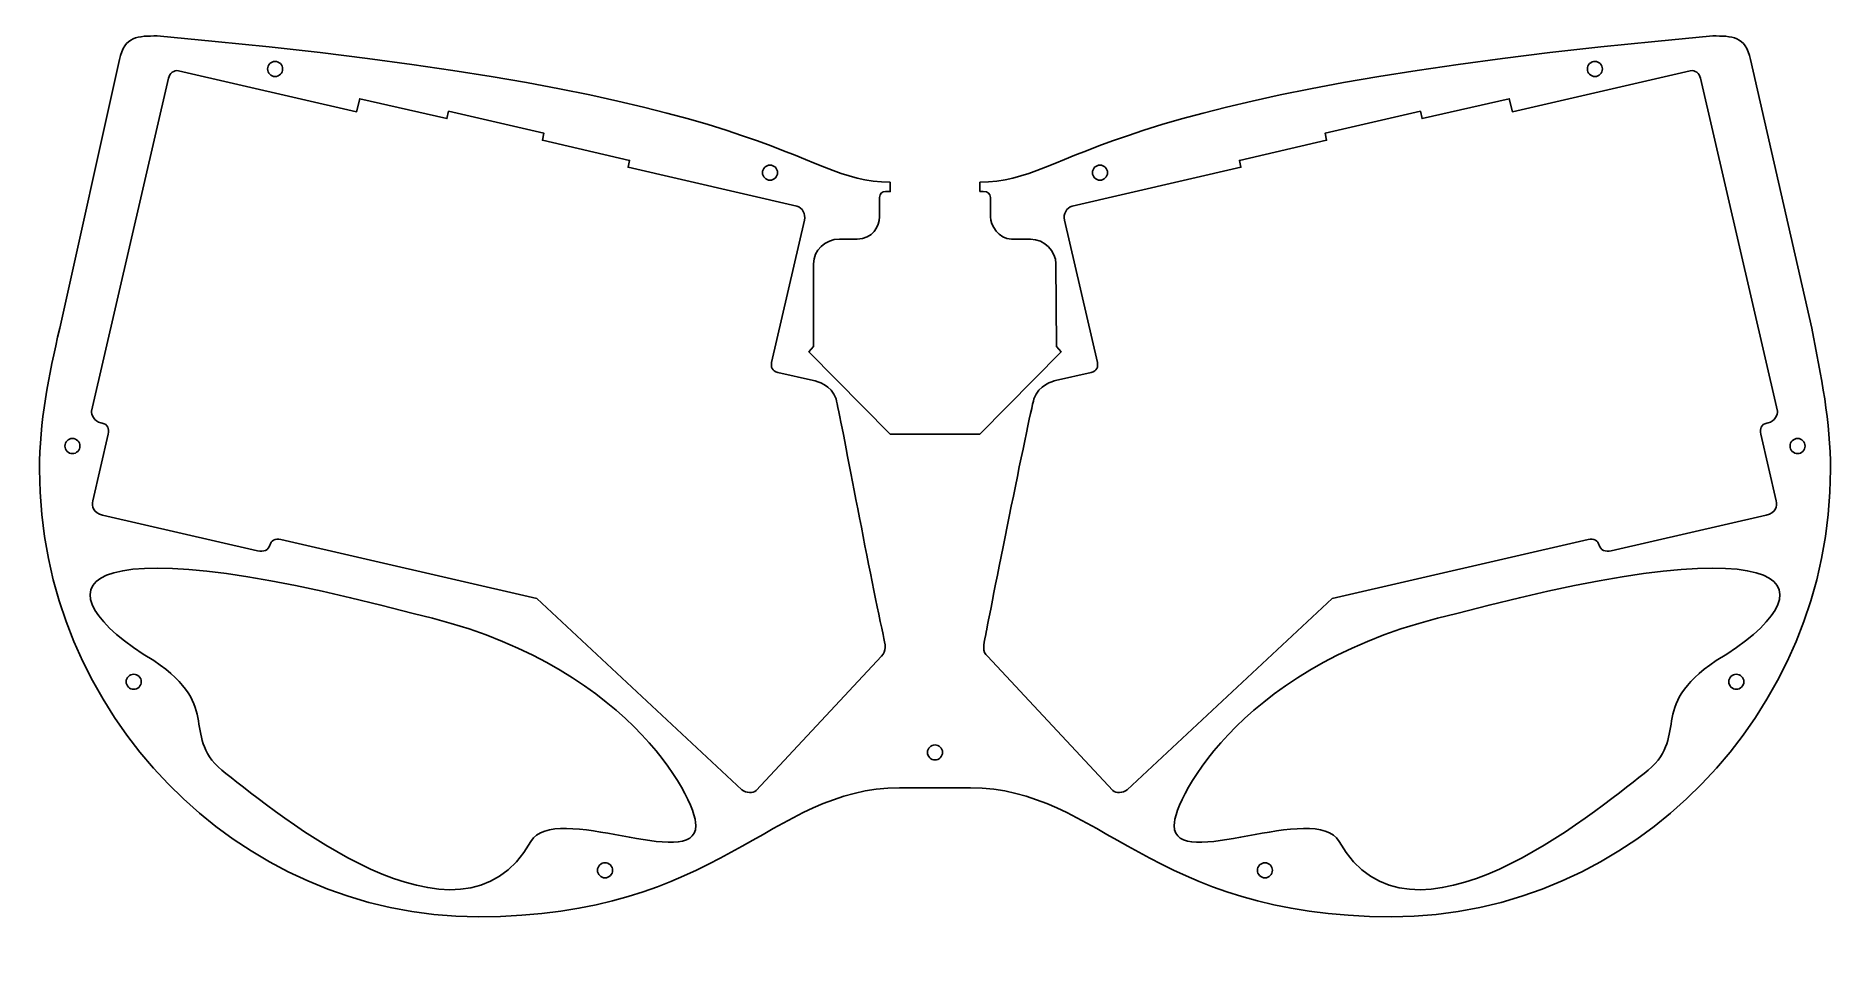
# Model space of a CAD drawing. Extents: x 10 to 391, y -5 to 192.
import ezdxf

# ---------------------------------------------------------------- set-up
doc = ezdxf.new("R2010")
doc.units = 0
doc.layers.add('cut.innerBottom1', color=7, linetype='CONTINUOUS')

msp = doc.modelspace()

# ---------------------------------------------------------------- linework, layer by layer
at = {"layer": 'cut.innerBottom1', "color": 1}
for points in [[(27.594772, 187.490001), (14.886581, 130.490056)], [(386.594338, 130.490056), (373.594362, 187.490001)], [(37.976076, 183.558533), (21.667145, 112.916786)], [(171.277574, 156.375497), (135.469519, 164.642451), (135.806944, 166.104008), (117.293933, 170.378058), (117.631362, 171.839615), (97.413205, 176.507339), (97.053282, 174.948362), (78.559718, 179.181004), (77.887917, 176.396743), (40.131125, 185.113594)], [(229.697671, 156.375523), (265.505737, 164.642451), (265.168288, 166.104008), (283.681278, 170.378085), (283.343881, 171.839615), (303.56203, 176.507339), (303.921969, 174.948362), (322.415538, 179.181004), (323.087315, 176.396743), (360.8441, 185.113594)], [(362.999156, 183.558533), (379.308062, 112.916786)], [(190.094573, 159.490038), (191.094573, 159.490038), (191.094573, 161.490022)], [(210.094551, 161.490022), (210.094551, 159.490038)], [(188.844425, 154.140034), (188.844579, 158.240041)], [(210.094551, 159.490038), (210.844552, 159.490038)], [(212.344551, 158.240041), (212.344524, 154.140034)], [(172.907528, 153.433438), (165.934055, 123.228016)], [(228.067712, 153.433438), (235.041188, 123.228016)], [(180.344429, 149.390025), (184.094427, 149.390025)], [(216.844512, 149.390025), (220.844377, 149.390025)], [(226.258963, 144.212768), (226.344387, 126.640054), (227.344538, 125.490069), (210.094559, 107.990089), (191.094578, 107.990089), (173.8446, 125.490069), (174.844449, 126.640054), (174.844449, 144.140034)], [(167.245536, 121.12921), (174.796893, 119.385818)], [(233.729697, 121.12921), (226.178337, 119.385845)], [(25.152002, 108.007023), (21.890215, 93.878679)], [(23.653163, 110.405654), (23.896756, 110.34943)], [(375.823211, 108.007023), (379.084992, 93.878679)], [(377.322074, 110.405654), (377.078473, 110.34943)], [(24.007353, 90.824145), (56.892301, 83.232037)], [(376.967877, 90.824119), (344.082915, 83.232037)], [(61.8207, 85.686311), (116.141761, 73.14528)], [(339.154525, 85.686311), (284.833485, 73.145307)], [(116.141761, 73.14528), (159.62948, 32.572855)], [(284.833485, 73.145307), (241.345752, 32.572855)], [(162.665062, 32.385186), (189.257342, 60.883597)], [(238.310173, 32.385186), (211.717907, 60.883597)], [(193.094575, 32.990182), (208.094557, 32.990182)]]:
    msp.add_lwpolyline(points, dxfattribs=at)
for points in [[(35.594764, 192.489987), (31.594767, 192.489987), (28.59477, 192.489987), (27.594772, 187.490001)], [(191.094573, 161.490022), (170.594598, 161.490022), (170.594598, 180.490003), (35.594764, 192.489987)], [(365.594373, 192.489987), (230.594526, 180.490003), (230.594526, 161.490022), (210.094551, 161.490022)], [(373.594362, 187.490001), (372.59437, 192.489987), (369.594368, 192.489987), (365.594373, 192.489987)], [(58.994735, 185.48999), (58.994735, 186.373645), (59.711078, 187.090004), (60.594733, 187.090004)], [(60.594733, 187.090004), (61.478388, 187.090004), (62.194731, 186.373645), (62.194731, 185.48999)], [(339.463028, 186.621374), (339.763092, 186.921438), (340.170074, 187.090004), (340.594413, 187.090004)], [(340.594413, 187.090004), (341.478067, 187.090004), (342.1944, 186.373645), (342.1944, 185.48999)], [(40.131127, 185.113594), (39.156755, 185.338543), (38.201028, 184.532887), (37.976079, 183.558506)], [(60.594733, 183.890003), (59.711078, 183.890003), (58.994735, 184.606335), (58.994735, 185.48999)], [(62.194731, 185.48999), (62.194731, 184.606335), (61.478388, 183.890003), (60.594733, 183.890003)], [(338.994399, 185.48999), (338.994399, 185.914355), (339.162965, 186.32131), (339.463028, 186.621374)], [(339.463028, 184.358606), (339.162965, 184.65867), (338.994399, 185.065651), (338.994399, 185.48999)], [(340.594413, 183.890003), (340.170074, 183.890003), (339.763092, 184.058569), (339.463028, 184.358606)], [(342.1944, 185.48999), (342.1944, 184.606335), (341.478067, 183.890003), (340.594413, 183.890003)], [(360.8441, 185.113594), (361.818507, 185.338543), (362.774207, 184.532887), (362.999156, 183.558506)], [(163.994608, 163.490032), (163.994608, 163.914371), (164.163179, 164.321326), (164.463235, 164.62139)], [(164.463235, 164.62139), (164.763293, 164.921454), (165.170259, 165.09002), (165.594606, 165.09002)], [(165.594606, 165.09002), (166.018952, 165.09002), (166.425918, 164.921454), (166.725977, 164.62139)], [(166.725977, 164.62139), (167.026035, 164.321326), (167.194604, 163.914371), (167.194604, 163.490032)], [(233.994513, 163.490032), (233.994513, 163.914371), (234.163084, 164.321326), (234.463142, 164.62139)], [(234.463142, 164.62139), (234.763201, 164.921454), (235.170167, 165.09002), (235.594513, 165.09002)], [(235.594513, 165.09002), (236.018859, 165.09002), (236.425825, 164.921454), (236.725884, 164.62139)], [(236.725884, 164.62139), (237.02594, 164.321326), (237.194511, 163.914371), (237.194511, 163.490032)], [(165.594606, 161.890019), (164.710953, 161.890019), (163.994608, 162.606377), (163.994608, 163.490032)], [(167.194604, 163.490032), (167.194604, 162.606377), (166.478261, 161.890019), (165.594606, 161.890019)], [(234.463142, 162.358648), (234.163084, 162.658712), (233.994513, 163.065667), (233.994513, 163.490032)], [(235.594513, 161.890019), (235.170167, 161.890019), (234.763201, 162.058584), (234.463142, 162.358648)], [(237.194511, 163.490032), (237.194508, 162.606377), (236.478168, 161.890019), (235.594513, 161.890019)], [(188.844579, 158.240041), (188.835794, 158.990028), (189.34459, 159.490038), (190.094573, 159.490038)], [(210.844552, 159.490038), (211.844549, 159.490038), (212.331999, 158.990028), (212.344551, 158.240041)], [(171.277582, 156.375497), (172.495535, 156.094324), (173.188717, 154.651394), (172.907536, 153.433438)], [(184.094427, 149.390025), (187.344408, 149.390025), (188.844425, 152.140023), (188.844425, 154.140034)], [(212.344524, 154.140034), (212.344524, 152.390028), (214.094509, 149.390025), (216.844512, 149.390025)], [(229.69765, 156.375497), (228.479705, 156.094324), (227.786521, 154.651394), (228.067715, 153.433438)], [(174.844449, 144.140034), (174.844449, 147.015047), (177.256069, 149.390025), (180.344429, 149.390025)], [(220.844377, 149.390025), (223.844393, 149.390025), (226.258963, 146.712761), (226.258963, 144.212768)], [(14.886581, 130.490056), (12.594791, 120.490083), (10.594793, 110.490083), (10.594793, 100.490109)], [(390.59436, 100.490109), (390.59436, 110.490083), (388.594323, 120.490083), (386.594338, 130.490056)], [(165.934061, 123.228016), (165.709109, 122.253635), (166.027575, 121.410382), (167.245541, 121.12921)], [(235.041188, 123.228016), (235.266139, 122.253635), (234.947663, 121.410409), (233.729697, 121.12921)], [(179.59459, 115.490069), (178.594592, 118.490072), (175.594595, 119.240086), (174.796898, 119.385818)], [(221.59454, 115.490069), (222.59454, 118.490072), (225.594534, 119.240086), (226.178337, 119.385845)], [(189.594579, 65.490149), (186.54153, 79.21622), (180.59459, 111.490075), (179.59459, 115.490069)], [(211.344551, 65.490149), (212.094551, 69.490143), (220.505737, 111.662689), (221.59454, 115.490069)], [(21.667145, 112.91676), (21.498433, 112.186008), (22.191611, 110.743077), (23.653167, 110.405654)], [(379.308062, 112.916786), (379.476787, 112.185981), (378.783605, 110.743103), (377.322074, 110.405654)], [(15.994786, 105.490096), (15.994786, 106.373751), (16.71113, 107.090083), (17.594785, 107.090083)], [(17.594785, 107.090083), (18.478439, 107.090083), (19.194782, 106.373751), (19.194782, 105.490096)], [(23.896756, 110.34943), (25.114716, 110.068231), (25.43319, 109.224978), (25.152002, 108.007023)], [(377.078473, 110.34943), (375.860491, 110.068231), (375.542038, 109.224978), (375.823211, 108.007023)], [(382.463005, 106.62148), (382.763068, 106.921517), (383.170024, 107.090083), (383.594389, 107.090083)], [(383.594389, 107.090083), (384.478017, 107.090083), (385.194376, 106.373751), (385.194376, 105.490096)], [(17.594785, 103.890082), (16.71113, 103.890082), (15.994786, 104.606441), (15.994786, 105.490096)], [(19.194782, 105.490096), (19.194782, 104.606441), (18.478439, 103.890082), (17.594785, 103.890082)], [(381.994349, 105.490096), (381.994349, 105.914434), (382.162941, 106.321416), (382.463005, 106.62148)], [(382.463005, 104.358712), (382.162941, 104.658776), (381.994349, 105.065731), (381.994349, 105.490096)], [(383.594389, 103.890082), (383.170024, 103.890082), (382.763068, 104.058648), (382.463005, 104.358712)], [(385.194376, 105.490096), (385.194376, 104.606441), (384.478017, 103.890109), (383.594389, 103.890082)], [(10.594793, 100.490109), (10.594793, 49.127665), (52.382032, 5.640088), (103.74446, 5.640088)], [(297.44455, 5.640088), (348.806995, 5.640088), (390.59436, 49.127665), (390.59436, 100.490109)], [(21.890218, 93.878679), (21.60903, 92.660723), (22.058615, 91.274042), (24.007353, 90.824119)], [(379.085019, 93.878652), (379.366217, 92.660723), (378.916638, 91.274042), (376.967877, 90.824119)], [(89.856599, 69.964647), (14.856691, 89.96462), (9.856696, 74.964634), (34.856665, 59.964647)], [(311.332547, 69.964647), (386.332454, 89.96462), (391.332414, 74.964634), (366.33248, 59.964647)], [(56.892301, 83.232037), (58.110265, 82.950865), (59.253346, 83.456695), (59.478295, 84.431049)], [(59.478295, 84.431049), (59.703249, 85.405429), (60.602739, 85.967483), (61.8207, 85.686284)], [(341.496906, 84.431049), (341.271984, 85.405429), (340.37248, 85.96751), (339.154525, 85.686284)], [(344.082915, 83.232037), (342.864959, 82.950865), (341.721854, 83.456695), (341.496906, 84.431049)], [(149.856532, 24.964687), (149.856532, 30.964692), (134.856543, 59.964647), (89.856599, 69.964647)], [(251.332594, 24.964687), (251.332594, 30.964692), (266.332586, 59.964647), (311.332547, 69.964647)], [(189.257344, 60.883597), (190.344577, 61.990137), (190.094578, 63.240134), (189.594579, 65.490149)], [(211.717883, 60.883597), (210.594555, 61.990137), (210.844552, 62.990129), (211.344551, 65.490149)], [(34.856665, 59.964647), (49.856646, 49.964673), (39.985649, 43.847722), (50.170799, 36.005319)], [(366.33248, 59.964647), (351.332494, 49.964673), (361.203483, 43.847722), (351.018328, 36.005319)], [(28.994769, 55.490149), (28.994769, 56.373804), (29.711112, 57.090162), (30.594767, 57.090162)], [(29.463396, 54.358791), (29.16334, 54.658828), (28.994769, 55.06581), (28.994769, 55.490149)], [(30.594767, 53.890161), (30.170421, 53.890161), (29.763455, 54.058727), (29.463396, 54.358791)], [(30.594767, 57.090162), (31.019113, 57.090162), (31.426079, 56.92157), (31.726138, 56.621533)], [(31.726138, 54.358791), (31.426079, 54.058727), (31.019113, 53.890161), (30.594767, 53.890161)], [(31.726138, 56.621533), (32.026196, 56.321469), (32.194768, 55.914487), (32.194768, 55.490149)], [(32.194768, 55.490149), (32.194768, 55.06581), (32.026196, 54.658828), (31.726138, 54.358791)], [(368.994346, 55.490149), (368.994346, 56.373804), (369.710678, 57.090136), (370.594333, 57.090162)], [(370.594333, 53.890161), (369.710678, 53.890161), (368.994346, 54.606494), (368.994346, 55.490149)], [(370.594333, 57.090162), (371.477988, 57.090136), (372.194347, 56.373804), (372.194347, 55.490149)], [(372.194347, 55.490149), (372.194347, 54.606494), (371.477988, 53.890161), (370.594333, 53.890161)], [(198.994565, 40.490162), (198.994565, 41.373817), (199.710908, 42.090176), (200.594563, 42.090176)], [(200.594563, 42.090176), (201.01891, 42.090176), (201.425876, 41.92161), (201.725934, 41.621546)], [(200.594563, 38.890175), (199.710908, 38.890175), (198.994565, 39.606507), (198.994565, 40.490162)], [(201.725934, 39.358804), (201.425876, 39.058741), (201.01891, 38.890175), (200.594563, 38.890175)], [(201.725934, 41.621546), (202.025993, 41.321482), (202.194564, 40.914527), (202.194564, 40.490162)], [(202.194564, 40.490162), (202.194564, 40.065823), (202.025993, 39.658868), (201.725934, 39.358804)], [(50.170799, 36.005319), (60.775808, 27.839621), (99.856585, -5.035261), (114.856569, 21.600961)], [(351.018328, 36.005319), (340.413332, 27.839621), (301.332573, -5.035261), (286.33256, 21.600961)], [(103.74446, 5.640088), (155.106892, 5.640088), (165.594606, 32.990182), (193.094575, 32.990182)], [(159.62948, 32.572855), (160.491368, 31.860703), (162.009163, 31.766882), (162.665064, 32.385186)], [(208.094557, 32.990182), (235.594524, 32.990182), (246.082124, 5.640088), (297.44455, 5.640088)], [(241.345752, 32.572855), (240.483859, 31.860729), (238.966073, 31.766882), (238.310173, 32.385186)], [(114.856569, 21.600961), (119.856564, 30.261192), (149.856524, 14.964713), (149.856532, 24.964687)], [(286.33256, 21.600961), (281.332573, 30.261218), (251.332594, 14.964713), (251.332594, 24.964687)], [(128.99465, 15.490202), (128.994647, 15.91454), (129.163219, 16.321522), (129.463277, 16.621559)], [(129.46328, 14.358818), (129.163219, 14.658881), (128.99465, 15.065863), (128.99465, 15.490202)], [(129.463277, 16.621559), (129.763336, 16.921623), (130.170302, 17.090189), (130.594648, 17.090189)], [(130.594648, 17.090189), (131.018994, 17.090189), (131.42596, 16.921623), (131.726019, 16.621559)], [(132.194646, 15.490202), (132.194646, 14.606547), (131.478303, 13.890214), (130.594648, 13.890214)], [(131.726019, 16.621559), (132.026077, 16.321522), (132.194646, 15.91454), (132.194646, 15.490202)], [(268.994478, 15.490202), (268.994478, 16.373856), (269.710837, 17.090215), (270.594492, 17.090215)], [(270.594492, 13.890214), (269.710837, 13.890214), (268.994478, 14.606547), (268.994478, 15.490202)], [(270.594492, 17.090215), (271.478147, 17.090215), (272.194479, 16.373856), (272.194479, 15.490202)], [(272.194479, 15.490202), (272.194479, 14.606547), (271.478147, 13.890214), (270.594492, 13.890214)], [(130.594648, 13.890214), (130.170304, 13.890214), (129.763336, 14.05878), (129.46328, 14.358818)]]:
    msp.add_open_spline(points, degree=3, dxfattribs=at)

doc.saveas('drawing.dxf')
